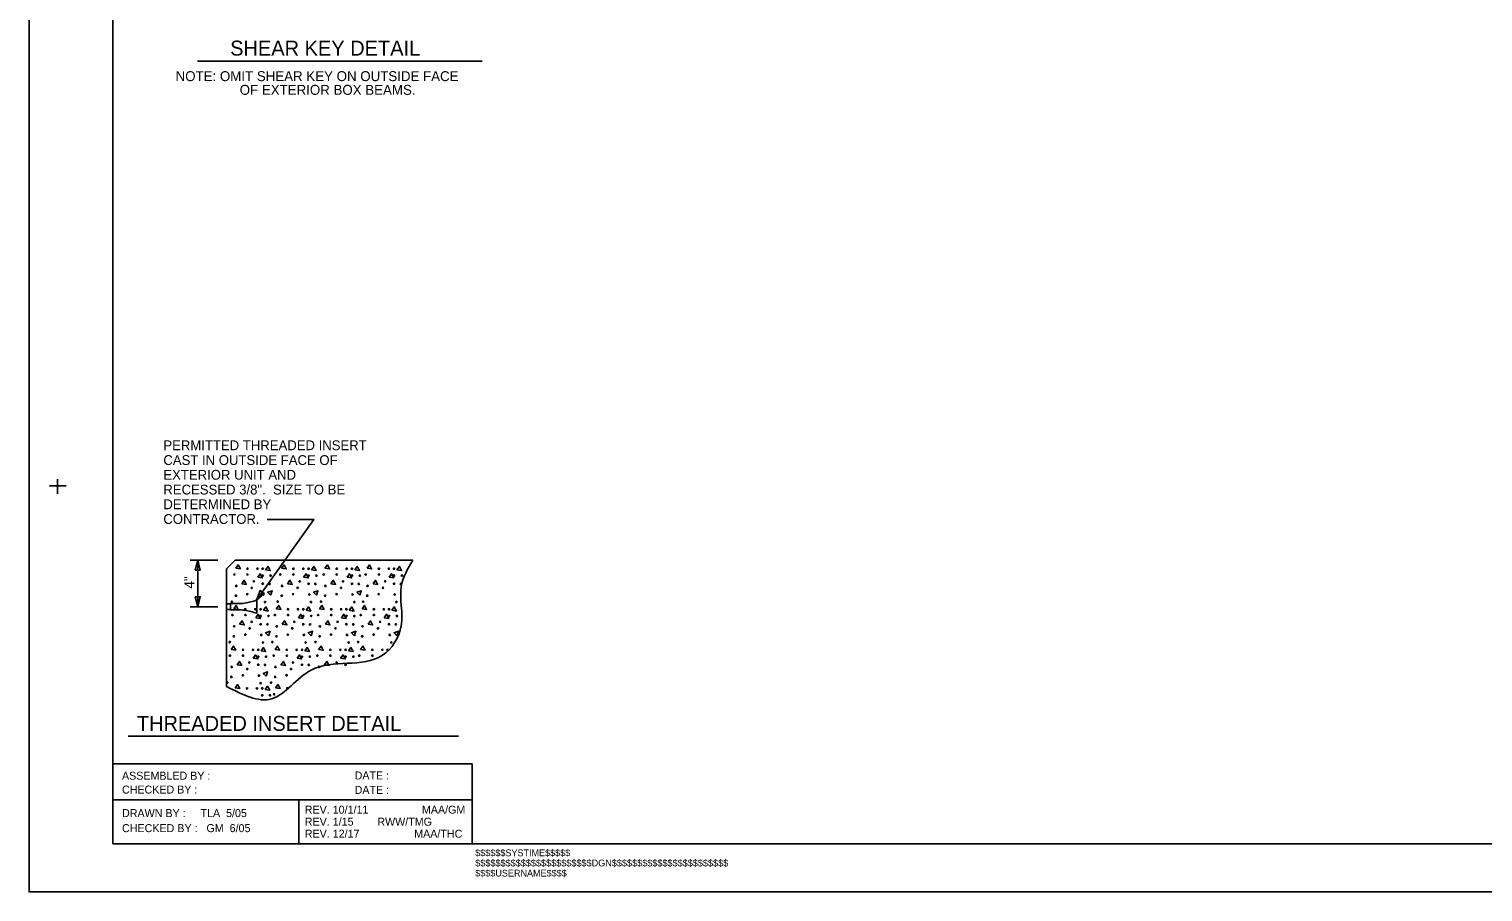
# Model space of a CAD drawing. Extents: x 1269527.1 to 1269560.2, y 874064.2 to 874087.8.
# Drawn here: x 1269527.11 to 1269545.39, y 874064.17 to 874075.02 of the extents above; entities that cross this region are included whole.
import ezdxf

# ---------------------------------------------------------------- set-up
doc = ezdxf.new("R2010")
doc.units = 0
for name, color, linetype in [('Arrowhead Terminators CELL', 7, 'Continuous'), ('Box Beam', 7, 'Continuous'), ('Dimension Lines', 7, 'Continuous'), ('Plan Sheet', 7, 'Continuous'), ('Plan Sheet CELL', 7, 'Continuous'), ('Plot Label CELL', 7, 'Continuous'), ('Plot Shape CELL', 7, 'Continuous'), ('Rebar Lines', 7, 'Continuous'), ('Rebar Lines CELL', 7, 'Continuous'), ('Subtitle Text', 7, 'Continuous'), ('Sup Concrete Girder Lines', 7, 'Continuous'), ('Text', 7, 'Continuous'), ('User Information Notes', 7, 'Continuous')]:
    doc.layers.add(name, color=color, linetype=linetype)

msp = doc.modelspace()

# ---------------------------------------------------------------- linework, layer by layer
at = {"layer": 'Arrowhead Terminators CELL'}
for points in [[(1269529.235, 874068.338), (1269529.203, 874068.213), (1269529.266, 874068.213)], [(1269529.235, 874067.753), (1269529.266, 874067.878), (1269529.203, 874067.878)], [(1269529.974, 874067.835), (1269530.071, 874067.919), (1269530.02, 874067.955)], [(1269529.974, 874067.835), (1269530.071, 874067.919), (1269530.02, 874067.955)]]:
    msp.add_lwpolyline(points, close=True, dxfattribs=at)
at = {"layer": 'Box Beam'}
for points in [[(1269529.713, 874068.236), (1269529.743, 874068.279), (1269529.771, 874068.228), (1269529.713, 874068.236)], [(1269530.089, 874068.217), (1269530.119, 874068.259), (1269530.146, 874068.208), (1269530.089, 874068.217)], [(1269530.29, 874068.236), (1269530.32, 874068.279), (1269530.348, 874068.228), (1269530.29, 874068.236)], [(1269530.665, 874068.217), (1269530.695, 874068.259), (1269530.723, 874068.208), (1269530.665, 874068.217)], [(1269530.835, 874068.236), (1269530.865, 874068.279), (1269530.893, 874068.228), (1269530.835, 874068.236)], [(1269531.211, 874068.217), (1269531.241, 874068.259), (1269531.268, 874068.208), (1269531.211, 874068.217)], [(1269531.365, 874068.236), (1269531.395, 874068.279), (1269531.422, 874068.228), (1269531.365, 874068.236)], [(1269531.74, 874068.217), (1269531.77, 874068.259), (1269531.798, 874068.208), (1269531.74, 874068.217)], [(1269529.789, 874068.042), (1269529.818, 874068.085), (1269529.846, 874068.034), (1269529.789, 874068.042)], [(1269529.99, 874068.124), (1269530.02, 874068.167), (1269530.047, 874068.116), (1269529.99, 874068.124)], [(1269530.365, 874068.042), (1269530.395, 874068.085), (1269530.423, 874068.034), (1269530.365, 874068.042)], [(1269530.567, 874068.124), (1269530.597, 874068.167), (1269530.624, 874068.116), (1269530.567, 874068.124)], [(1269530.91, 874068.042), (1269530.94, 874068.085), (1269530.968, 874068.034), (1269530.91, 874068.042)], [(1269531.112, 874068.124), (1269531.142, 874068.167), (1269531.169, 874068.116), (1269531.112, 874068.124)], [(1269531.44, 874068.042), (1269531.47, 874068.085), (1269531.497, 874068.034), (1269531.44, 874068.042)], [(1269531.641, 874068.124), (1269531.671, 874068.167), (1269531.699, 874068.116), (1269531.641, 874068.124)], [(1269530.152, 874067.898), (1269530.116, 874067.935), (1269530.171, 874067.953), (1269530.152, 874067.898)], [(1269530.729, 874067.898), (1269530.692, 874067.935), (1269530.747, 874067.953), (1269530.729, 874067.898)], [(1269531.274, 874067.898), (1269531.237, 874067.935), (1269531.292, 874067.953), (1269531.274, 874067.898)], [(1269529.687, 874067.727), (1269529.717, 874067.77), (1269529.745, 874067.719), (1269529.687, 874067.727)], [(1269530.063, 874067.708), (1269530.093, 874067.75), (1269530.12, 874067.699), (1269530.063, 874067.708)], [(1269530.223, 874067.727), (1269530.253, 874067.77), (1269530.281, 874067.719), (1269530.223, 874067.727)], [(1269530.599, 874067.708), (1269530.628, 874067.75), (1269530.656, 874067.699), (1269530.599, 874067.708)], [(1269530.766, 874067.727), (1269530.796, 874067.77), (1269530.823, 874067.719), (1269530.766, 874067.727)], [(1269531.141, 874067.708), (1269531.171, 874067.75), (1269531.199, 874067.699), (1269531.141, 874067.708)], [(1269531.302, 874067.727), (1269531.331, 874067.77), (1269531.359, 874067.719), (1269531.302, 874067.727)], [(1269531.677, 874067.708), (1269531.707, 874067.75), (1269531.734, 874067.699), (1269531.677, 874067.708)], [(1269529.762, 874067.533), (1269529.792, 874067.576), (1269529.82, 874067.525), (1269529.762, 874067.533)], [(1269529.964, 874067.615), (1269529.994, 874067.658), (1269530.021, 874067.607), (1269529.964, 874067.615)], [(1269530.298, 874067.533), (1269530.328, 874067.576), (1269530.356, 874067.525), (1269530.298, 874067.533)], [(1269530.5, 874067.615), (1269530.53, 874067.658), (1269530.557, 874067.607), (1269530.5, 874067.615)], [(1269530.841, 874067.533), (1269530.871, 874067.576), (1269530.898, 874067.525), (1269530.841, 874067.533)], [(1269531.042, 874067.615), (1269531.072, 874067.658), (1269531.1, 874067.607), (1269531.042, 874067.615)], [(1269531.377, 874067.533), (1269531.407, 874067.576), (1269531.434, 874067.525), (1269531.377, 874067.533)], [(1269531.578, 874067.615), (1269531.608, 874067.658), (1269531.636, 874067.607), (1269531.578, 874067.615)], [(1269530.126, 874067.389), (1269530.089, 874067.426), (1269530.144, 874067.444), (1269530.126, 874067.389)], [(1269530.662, 874067.389), (1269530.625, 874067.426), (1269530.68, 874067.444), (1269530.662, 874067.389)], [(1269531.205, 874067.389), (1269531.168, 874067.426), (1269531.223, 874067.444), (1269531.205, 874067.389)], [(1269531.74, 874067.389), (1269531.704, 874067.426), (1269531.759, 874067.444), (1269531.74, 874067.389)], [(1269529.657, 874067.217), (1269529.686, 874067.259), (1269529.714, 874067.208), (1269529.657, 874067.217)], [(1269529.933, 874067.105), (1269529.963, 874067.147), (1269529.991, 874067.096), (1269529.933, 874067.105)], [(1269530.032, 874067.197), (1269530.062, 874067.239), (1269530.089, 874067.188), (1269530.032, 874067.197)], [(1269530.207, 874067.217), (1269530.237, 874067.259), (1269530.265, 874067.208), (1269530.207, 874067.217)], [(1269530.484, 874067.105), (1269530.514, 874067.147), (1269530.541, 874067.096), (1269530.484, 874067.105)], [(1269530.582, 874067.197), (1269530.612, 874067.239), (1269530.64, 874067.188), (1269530.582, 874067.197)], [(1269530.755, 874067.217), (1269530.785, 874067.259), (1269530.813, 874067.208), (1269530.755, 874067.217)], [(1269531.032, 874067.105), (1269531.062, 874067.147), (1269531.089, 874067.096), (1269531.032, 874067.105)], [(1269531.131, 874067.197), (1269531.161, 874067.239), (1269531.188, 874067.188), (1269531.131, 874067.197)], [(1269531.283, 874067.217), (1269531.312, 874067.259), (1269531.34, 874067.208), (1269531.283, 874067.217)], [(1269529.732, 874067.023), (1269529.762, 874067.065), (1269529.789, 874067.014), (1269529.732, 874067.023)], [(1269530.282, 874067.023), (1269530.312, 874067.065), (1269530.34, 874067.014), (1269530.282, 874067.023)], [(1269530.83, 874067.023), (1269530.86, 874067.065), (1269530.888, 874067.014), (1269530.83, 874067.023)], [(1269529.707, 874066.732), (1269529.737, 874066.774), (1269529.764, 874066.723), (1269529.707, 874066.732)], [(1269530.095, 874066.879), (1269530.059, 874066.915), (1269530.114, 874066.934), (1269530.095, 874066.879)], [(1269530.213, 874066.732), (1269530.243, 874066.774), (1269530.271, 874066.723), (1269530.213, 874066.732)], [(1269530.082, 874066.712), (1269530.112, 874066.755), (1269530.14, 874066.704), (1269530.082, 874066.712)]]:
    msp.add_lwpolyline(points, dxfattribs=at)
for centre in [(1269529.861, 874068.23), (1269529.987, 874068.23), (1269530.052, 874068.23), (1269530.438, 874068.23), (1269530.563, 874068.23), (1269530.629, 874068.23), (1269530.983, 874068.23), (1269531.108, 874068.23), (1269531.174, 874068.23), (1269531.513, 874068.23), (1269531.638, 874068.23), (1269531.704, 874068.23), (1269529.697, 874068.158), (1269529.861, 874068.158), (1269529.94, 874068.072), (1269530.052, 874068.145), (1269530.053, 874068.042), (1269530.138, 874068.04), (1269530.151, 874068.145), (1269530.273, 874068.158), (1269530.438, 874068.158), (1269530.517, 874068.072), (1269530.629, 874068.145), (1269530.629, 874068.042), (1269530.714, 874068.04), (1269530.728, 874068.145), (1269530.819, 874068.158), (1269530.983, 874068.158), (1269531.062, 874068.072), (1269531.174, 874068.145), (1269531.175, 874068.042), (1269531.26, 874068.04), (1269531.273, 874068.145), (1269531.348, 874068.158), (1269531.513, 874068.158), (1269531.592, 874068.072), (1269531.704, 874068.145), (1269531.704, 874068.042), (1269531.789, 874068.04), (1269531.803, 874068.145), (1269529.715, 874067.891), (1269529.719, 874068.015), (1269529.859, 874067.911), (1269529.915, 874067.99), (1269530.06, 874067.907), (1269530.292, 874067.891), (1269530.296, 874068.015), (1269530.435, 874067.911), (1269530.491, 874067.99), (1269530.637, 874067.907), (1269530.837, 874067.891), (1269530.841, 874068.015), (1269530.981, 874067.911), (1269531.036, 874067.99), (1269531.182, 874067.907), (1269531.367, 874067.891), (1269531.371, 874068.015), (1269531.51, 874067.911), (1269531.566, 874067.99), (1269531.712, 874067.907), (1269529.664, 874067.817), (1269529.835, 874067.721), (1269529.96, 874067.721), (1269530.026, 874067.721), (1269530.082, 874067.812), (1269530.24, 874067.817), (1269530.371, 874067.721), (1269530.496, 874067.721), (1269530.562, 874067.721), (1269530.659, 874067.812), (1269530.786, 874067.817), (1269530.914, 874067.721), (1269531.039, 874067.721), (1269531.105, 874067.721), (1269531.204, 874067.812), (1269531.315, 874067.817), (1269531.45, 874067.721), (1269531.575, 874067.721), (1269531.641, 874067.721), (1269531.733, 874067.812), (1269529.671, 874067.649), (1269529.693, 874067.506), (1269529.835, 874067.649), (1269529.914, 874067.563), (1269530.026, 874067.636), (1269530.026, 874067.533), (1269530.112, 874067.531), (1269530.125, 874067.636), (1269530.206, 874067.649), (1269530.229, 874067.506), (1269530.371, 874067.649), (1269530.45, 874067.563), (1269530.562, 874067.636), (1269530.562, 874067.533), (1269530.647, 874067.531), (1269530.661, 874067.636), (1269530.749, 874067.649), (1269530.772, 874067.506), (1269530.914, 874067.649), (1269530.993, 874067.563), (1269531.105, 874067.636), (1269531.105, 874067.533), (1269531.19, 874067.531), (1269531.204, 874067.636), (1269531.285, 874067.649), (1269531.307, 874067.506), (1269531.45, 874067.649), (1269531.529, 874067.563), (1269531.641, 874067.636), (1269531.641, 874067.533), (1269531.726, 874067.531), (1269531.739, 874067.636), (1269529.638, 874067.308), (1269529.689, 874067.382), (1269529.833, 874067.402), (1269529.888, 874067.481), (1269530.034, 874067.398), (1269530.173, 874067.308), (1269530.225, 874067.382), (1269530.368, 874067.402), (1269530.424, 874067.481), (1269530.57, 874067.398), (1269530.716, 874067.308), (1269530.768, 874067.382), (1269530.911, 874067.402), (1269530.967, 874067.481), (1269531.113, 874067.398), (1269531.252, 874067.308), (1269531.304, 874067.382), (1269531.447, 874067.402), (1269531.503, 874067.481), (1269531.649, 874067.398), (1269529.64, 874067.138), (1269529.805, 874067.211), (1269529.805, 874067.138), (1269529.93, 874067.211), (1269529.996, 874067.211), (1269529.996, 874067.125), (1269530.056, 874067.303), (1269530.094, 874067.125), (1269530.19, 874067.138), (1269530.355, 874067.211), (1269530.355, 874067.138), (1269530.48, 874067.211), (1269530.546, 874067.211), (1269530.546, 874067.125), (1269530.592, 874067.303), (1269530.645, 874067.125), (1269530.739, 874067.138), (1269530.903, 874067.211), (1269530.903, 874067.138), (1269531.028, 874067.211), (1269531.094, 874067.211), (1269531.094, 874067.125), (1269531.134, 874067.303), (1269531.193, 874067.125), (1269531.266, 874067.138), (1269531.431, 874067.211), (1269531.431, 874067.138), (1269531.556, 874067.211), (1269531.622, 874067.211), (1269531.67, 874067.303), (1269529.662, 874066.996), (1269529.858, 874066.97), (1269529.884, 874067.052), (1269529.996, 874067.023), (1269530.081, 874067.021), (1269530.213, 874066.996), (1269530.408, 874066.97), (1269530.434, 874067.052), (1269530.546, 874067.023), (1269530.631, 874067.021), (1269530.761, 874066.996), (1269530.982, 874067.052), (1269531.094, 874067.023), (1269529.607, 874066.798), (1269529.659, 874066.871), (1269529.802, 874066.891), (1269530.004, 874066.887), (1269530.025, 874066.792), (1269530.157, 874066.798), (1269530.209, 874066.871), (1269530.352, 874066.891), (1269529.855, 874066.726), (1269529.98, 874066.726), (1269530.046, 874066.726), (1269530.046, 874066.64), (1269530.145, 874066.64), (1269530.196, 874066.653), (1269530.361, 874066.726)]:
    msp.add_circle(centre, 0.0082, dxfattribs=at)
at = {"layer": 'Dimension Lines'}
for p, q in [((1269529.486, 874068.338), (1269529.14, 874068.338)), ((1269529.235, 874068.338), (1269529.235, 874067.753)), ((1269529.486, 874067.753), (1269529.14, 874067.753))]:
    msp.add_line(p, q, dxfattribs=at)
msp.add_lwpolyline([(1269529.974, 874067.835), (1269530.693, 874068.851), (1269530.109, 874068.851)], dxfattribs=at)
at = {"layer": 'Plan Sheet'}
for p, q in [((1269528.169, 874065.778), (1269532.685, 874065.778)), ((1269532.685, 874064.773), (1269532.685, 874065.778)), ((1269532.685, 874065.325), (1269528.169, 874065.325)), ((1269530.506, 874064.773), (1269530.506, 874065.325)), ((1269528.169, 874064.773), (1269532.685, 874064.773))]:
    msp.add_line(p, q, dxfattribs=at)
at = {"layer": 'Plan Sheet CELL'}
for p, q in [((1269528.169, 874064.773), (1269528.169, 874085.773)), ((1269527.472, 874069.174), (1269527.472, 874069.356)), ((1269527.37, 874069.274), (1269527.58, 874069.274)), ((1269528.169, 874064.773), (1269560.169, 874064.773)), ((1269527.115, 874064.167), (1269527.115, 874064.167))]:
    msp.add_line(p, q, dxfattribs=at)
at = {"layer": 'Plot Shape CELL'}
msp.add_lwpolyline([(1269527.115, 874086.167), (1269560.178, 874086.167), (1269560.178, 874064.167), (1269527.115, 874064.167)], close=True, dxfattribs=at)
at = {"layer": 'Rebar Lines'}
for p, q in [((1269529.646, 874067.79), (1269529.597, 874067.79)), ((1269529.646, 874067.716), (1269529.597, 874067.716))]:
    msp.add_line(p, q, dxfattribs=at)
at = {"layer": 'Rebar Lines CELL'}
for p, q in [((1269529.979, 874067.753), (1269529.979, 874067.836)), ((1269529.979, 874067.67), (1269529.979, 874067.753))]:
    msp.add_line(p, q, dxfattribs=at)
for points in [[(1269529.646, 874067.794), (1269529.825, 874067.798), (1269529.979, 874067.836)], [(1269529.646, 874067.712), (1269529.825, 874067.708), (1269529.979, 874067.67)]]:
    msp.add_spline(points, degree=3, dxfattribs=at)
at = {"layer": 'Subtitle Text'}
msp.add_line((1269532.81, 874074.611), (1269529.232, 874074.611), dxfattribs=at)
at = {"layer": 'Sup Concrete Girder Lines'}
msp.add_lwpolyline([(1269531.938, 874068.338), (1269529.707, 874068.338), (1269529.597, 874068.228), (1269529.597, 874066.75)], dxfattribs=at)
msp.add_spline([(1269529.597, 874066.75), (1269530.165, 874066.595), (1269530.66, 874066.956), (1269531.557, 874067.142), (1269531.794, 874067.513), (1269531.794, 874068.008), (1269531.938, 874068.338)], degree=3, dxfattribs=at)
at = {"layer": 'Text'}
for p, q in [((1269529.646, 874067.794), (1269529.646, 874067.712)), ((1269532.512, 874066.124), (1269528.36, 874066.124))]:
    msp.add_line(p, q, dxfattribs=at)
at = {"layer": 'User Information Notes'}
for p, q in [((1269529.597, 874068.338), (1269529.597, 874068.338)), ((1269530.581, 874065.251), (1269530.581, 874065.251)), ((1269532.61, 874065.251), (1269532.61, 874065.251)), ((1269530.581, 874065.1), (1269530.581, 874065.1)), ((1269530.581, 874064.949), (1269530.581, 874064.949)), ((1269532.61, 874065.1), (1269532.61, 874065.1)), ((1269532.61, 874064.949), (1269532.61, 874064.949))]:
    msp.add_line(p, q, dxfattribs=at)

# ---------------------------------------------------------------- texts
at = {"layer": 'Plan Sheet'}
for s, height, p in [('ASSEMBLED BY :', 0.10039, (1269528.283, 874065.578)), ('DATE :', 0.1004, (1269531.208, 874065.581)), ('CHECKED BY :', 0.10039, (1269528.283, 874065.404)), ('DATE :', 0.1004, (1269531.208, 874065.4)), ('DRAWN BY :     TLA  5/05', 0.10062, (1269528.283, 874065.108)), ('REV. 10/1/11                  MAA/GM', 0.10059, (1269530.581, 874065.151)), ('CHECKED BY :   GM  6/05', 0.10062, (1269528.283, 874064.919)), ('REV. 1/15        RWW/TMG', 0.10059, (1269530.581, 874065)), ('REV. 12/17', 0.1006, (1269530.581, 874064.849)), ('MAA/THC', 0.1006, (1269531.957, 874064.849))]:
    msp.add_text(s, height=height, dxfattribs=at).set_placement(p)
at = {"layer": 'Plot Label CELL'}
for s, height, p in [('$$$$$$SYSTIME$$$$$', 0.08504, (1269532.724, 874064.616)), ('$$$$$$$$$$$$$$$$$$$$$$$DGN$$$$$$$$$$$$$$$$$$$$$$$', 0.08556, (1269532.724, 874064.488)), ('$$$$USERNAME$$$$', 0.08504, (1269532.724, 874064.361))]:
    msp.add_text(s, height=height, dxfattribs=at).set_placement(p)
at = {"layer": 'Subtitle Text'}
msp.add_text('SHEAR KEY DETAIL', height=0.18802, dxfattribs=at).set_placement((1269529.643, 874074.682))
at = {"layer": 'Text'}
for s, height, p in [('NOTE: OMIT SHEAR KEY ON OUTSIDE FACE', 0.125, (1269528.957, 874074.361)), ('OF EXTERIOR BOX BEAMS.', 0.125, (1269529.763, 874074.189)), ('PERMITTED THREADED INSERT', 0.12336, (1269528.803, 874069.721)), ('CAST IN OUTSIDE FACE OF ', 0.12336, (1269528.803, 874069.535)), ('EXTERIOR UNIT AND', 0.12336, (1269528.803, 874069.35)), ('RECESSED 3/8".  SIZE TO BE', 0.12336, (1269528.803, 874069.164)), ('DETERMINED BY', 0.12336, (1269528.803, 874068.979)), ('CONTRACTOR.', 0.12336, (1269528.803, 874068.794)), ('THREADED INSERT DETAIL', 0.188, (1269528.47, 874066.192))]:
    msp.add_text(s, height=height, dxfattribs=at).set_placement(p)
msp.add_text('4"', height=0.1254, rotation=90, dxfattribs=at).set_placement((1269529.192, 874067.982))

doc.saveas('drawing.dxf')
